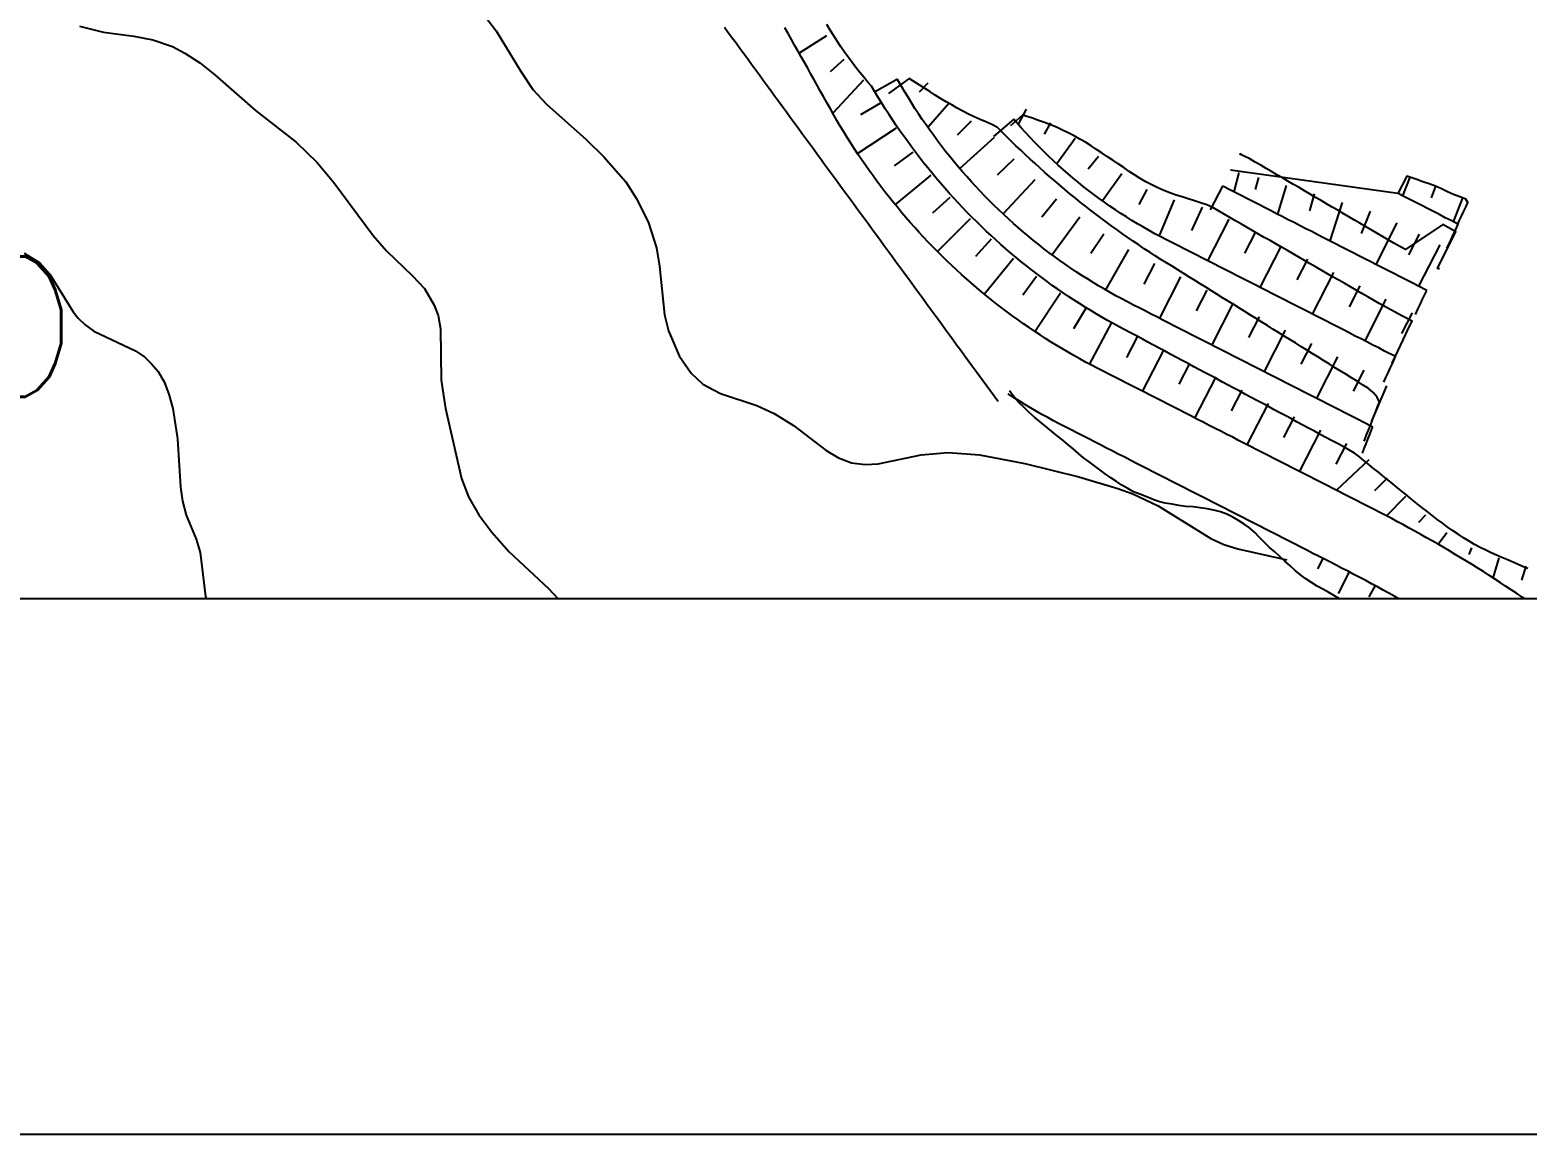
# Model space of a CAD drawing. Header units: millimetres. Extents: x 0 to 42050, y 0 to 29700.
# Drawn here: x 38077 to 39943, y 23652 to 25028 of the extents above; entities that cross this region are included whole.
import ezdxf
from ezdxf.enums import TextEntityAlignment as Align

# ---------------------------------------------------------------- set-up
doc = ezdxf.new("R2010")
doc.units = ezdxf.units.MM
doc.header["$LTSCALE"] = 50
doc.layers.add('CHAVE', color=8, linetype='Continuous', transparency=0.4)
doc.layers.add('FRL5', color=5, linetype='Continuous')
doc.layers.add('TR140', color=4, linetype='Continuous')
doc.styles.add('TR140', font='simplex.shx', dxfattribs={"height": 3.5})

# ---------------------------------------------------------------- blocks, each defined once
blk = doc.blocks.new('A$C348914f2')
at = {"layer": 'CHAVE'}
for p, q in [((-2480.1, -4179.7), (-2514.1, -4201.2)), ((-2458.6, -4209.2), (-2475.7, -4224.3)), ((-2434, -4234.7), (-2472.5, -4276.1)), ((-2353.8, -4238.7), (-2364.7, -4249.8)), ((-2412.9, -4263.4), (-2437.9, -4278)), ((-2327.6, -4263.3), (-2353.9, -4293.8)), ((-2231.5, -4271), (-2241.4, -4289.8)), ((-2299.9, -4285.7), (-2317.4, -4303.3)), ((-2201, -4287.8), (-2209.1, -4301.9)), ((-2393.5, -4294.4), (-2441.9, -4326.4)), ((-2271.2, -4306.1), (-2314.2, -4344.9)), ((-2170.5, -4307.5), (-2193.3, -4339.1)), ((-2372.7, -4324.4), (-2396.1, -4341.5)), ((-2246.7, -4333.2), (-2267.8, -4353.1)), ((-2141.3, -4329.7), (-2154.2, -4345.8)), ((-2350.3, -4353.3), (-2395.2, -4390)), ((-2220.8, -4358.9), (-2260.3, -4401.3)), ((-2112.2, -4351.6), (-2136.6, -4385.2)), ((-1983.3, -4359.4), (-1983.3, -4359.4)), ((-1979.6, -4352), (-1979.5, -4352)), ((-1966.4, -4349.8), (-1972.7, -4374)), ((-1942.2, -4356.1), (-1946.1, -4370.8)), ((-1753.5, -4355.6), (-1762.7, -4378.8)), ((-1760, -4359.3), (-1760, -4359.3)), ((-2326.6, -4381.1), (-2348.1, -4400.5)), ((-2193.5, -4383.1), (-2212.1, -4405.3)), ((-2081.3, -4371), (-2091.2, -4389.8)), ((-1907.4, -4365.9), (-1918.5, -4401.7)), ((-1872.6, -4376.4), (-1878.7, -4397.7)), ((-1721.5, -4367), (-1726.8, -4381.3)), ((-1687.8, -4381.5), (-1699.5, -4411.2)), ((-2047.2, -4384), (-2065.3, -4427.5)), ((-2012.3, -4392.8), (-2025.5, -4422.1)), ((-1837.9, -4387.3), (-1853.2, -4435)), ((-1803.1, -4398.1), (-1814.2, -4425.7)), ((-1687.5, -4400.8), (-1687.5, -4400.8)), ((-2301.4, -4407.6), (-2342.3, -4448.8)), ((-2164.8, -4405.6), (-2199.1, -4452.4)), ((-1979.1, -4408), (-2005.4, -4459.7)), ((-1769.5, -4412.6), (-1795.9, -4464.3)), ((-1692.2, -4410.9), (-1692.2, -4410.9)), ((-2275, -4432.9), (-2294.5, -4454.3)), ((-2134.9, -4426.5), (-2150.8, -4450.7)), ((-1946.4, -4424.6), (-1959.6, -4450.5)), ((-1741.9, -4426.7), (-1755.1, -4452.5)), ((-2247.3, -4456.8), (-2283.9, -4501.8)), ((-2103.9, -4445.7), (-2132.6, -4496)), ((-1913.8, -4441.3), (-1940.2, -4492.9)), ((-1716.2, -4439.8), (-1742.6, -4491.4)), ((-2071.8, -4463), (-2085, -4488.8)), ((-1881.2, -4457.9), (-1894.4, -4483.7)), ((-1848.6, -4474.5), (-1875, -4526.2)), ((-2218.5, -4479.3), (-2235.8, -4502.6)), ((-2039.1, -4479.7), (-2065.5, -4531.3)), ((-1816, -4491.2), (-1829.2, -4517)), ((-2188.6, -4500.3), (-2220.9, -4548.4)), ((-2006.5, -4496.3), (-2019.7, -4522.1)), ((-1973.9, -4512.9), (-2000.3, -4564.6)), ((-1783.4, -4507.8), (-1809.7, -4559.5)), ((-2157.7, -4519.7), (-2172.5, -4544.7)), ((-1941.3, -4529.6), (-1954.5, -4555.4)), ((-1750.6, -4524.5), (-1763.9, -4550.3)), ((-2125.8, -4537.7), (-2153.1, -4588.8)), ((-1908.7, -4546.2), (-1935.1, -4597.9)), ((-2093.3, -4554.4), (-2106.4, -4580.2)), ((-1876.1, -4562.8), (-1889.3, -4588.7)), ((-2060.6, -4571), (-2087, -4622.7)), ((-2028, -4587.6), (-2041.2, -4613.5)), ((-1843.5, -4579.5), (-1869.9, -4631.1)), ((-1995.4, -4604.3), (-2021.8, -4655.9)), ((-1810.9, -4596.1), (-1824.1, -4622)), ((-1962.8, -4620.9), (-1976, -4646.8)), ((-1782.4, -4615.6), (-1801.3, -4659.5)), ((-1930.2, -4637.6), (-1956.6, -4689.2)), ((-1897.6, -4654.2), (-1910.8, -4680)), ((-1865, -4670.8), (-1891.4, -4722.5)), ((-1832.4, -4687.5), (-1845.6, -4713.3)), ((-1804.7, -4707.6), (-1845.3, -4746)), ((-1781.6, -4730.5), (-1797.4, -4746.5)), ((-1758.8, -4753.6), (-1782.9, -4777.9)), ((-1734.2, -4776.5), (-1742.6, -4785.8)), ((-1707.5, -4798.6), (-1718.4, -4813.4)), ((-1861.7, -4830.7), (-1868.4, -4843.7)), ((-1676.5, -4817.5), (-1680.1, -4825.7)), ((-1642.7, -4830), (-1650, -4855.1)), ((-1829.1, -4847.3), (-1843, -4874.2)), ((-1609.1, -4840.2), (-1614.4, -4857.6)), ((-1796.8, -4864.4), (-1804.4, -4878.5))]:
    blk.add_line(p, q, dxfattribs=at)
at = {"layer": 'CHAVE', "flags": 128}
for points in [[(-1606.5, -4843.2), (-1613, -4840.4), (-1619.4, -4837.6), (-1626, -4834.7), (-1632.5, -4832), (-1639, -4829.2), (-1645.5, -4826.6), (-1652.2, -4823.7), (-1659, -4820.3), (-1665.9, -4816.9), (-1672.8, -4813.3), (-1679.7, -4809.1), (-1686.7, -4804.9), (-1693.5, -4800.4), (-1700.2, -4795.8), (-1706.9, -4791.1), (-1713.4, -4786.4), (-1719.8, -4781.5), (-1726.1, -4776.6), (-1732.3, -4771.8), (-1738.5, -4766.9), (-1744.7, -4762.1), (-1750.9, -4757.2), (-1756.9, -4752.3), (-1762.8, -4747.5), (-1768.8, -4742.6), (-1774.7, -4737.8), (-1780.6, -4732.9), (-1786.6, -4728.1), (-1792.6, -4723.3), (-1798.7, -4718.5), (-1804.6, -4713.7), (-1810.4, -4708.9), (-1816.3, -4704.1), (-1822.6, -4699.4), (-1829.5, -4695.2), (-1836.6, -4691.3), (-1843.8, -4687.5), (-1850.9, -4683.7), (-1858.1, -4679.8), (-1865.2, -4676), (-1872.4, -4672.2), (-1879.6, -4668.3), (-1886.7, -4664.5), (-1893.9, -4660.7), (-1901, -4656.8), (-1908.2, -4653), (-1915.3, -4649.2), (-1922.5, -4645.3), (-1929.6, -4641.5), (-1936.8, -4637.7), (-1944, -4633.8), (-1951.1, -4630), (-1958.3, -4626.2), (-1965.4, -4622.4), (-1972.6, -4618.5), (-1979.7, -4614.7), (-1986.9, -4610.9), (-1994.1, -4607), (-2001.2, -4603.2), (-2008.4, -4599.4), (-2015.5, -4595.5), (-2022.7, -4591.7), (-2029.8, -4587.9), (-2037, -4584), (-2044.1, -4580.2), (-2051.3, -4576.4), (-2058.5, -4572.5), (-2065.6, -4568.7), (-2072.8, -4564.9), (-2079.9, -4561), (-2087.1, -4557.2), (-2094.2, -4553.4), (-2101.4, -4549.6), (-2108.6, -4545.7), (-2115.7, -4541.9), (-2122.9, -4538), (-2130, -4534.1), (-2137.1, -4530.1), (-2144.1, -4526), (-2151.1, -4521.8), (-2158, -4517.5), (-2165, -4513.2), (-2171.8, -4508.8), (-2178.6, -4504.3), (-2185.4, -4499.8), (-2192.2, -4495.1), (-2198.9, -4490.4), (-2205.5, -4485.6), (-2212.1, -4480.8), (-2218.6, -4475.8), (-2225.1, -4470.8), (-2231.6, -4465.8), (-2238, -4460.6), (-2244.3, -4455.4), (-2250.6, -4450.2), (-2256.9, -4444.8), (-2263, -4439.4), (-2269.2, -4433.9), (-2275.2, -4428.4), (-2281.3, -4422.7), (-2287.2, -4417.1), (-2293.1, -4411.3), (-2299, -4405.5), (-2304.8, -4399.7), (-2310.5, -4393.7), (-2316.1, -4387.7), (-2321.7, -4381.7), (-2327.3, -4375.6), (-2332.8, -4369.4), (-2338.2, -4363.2), (-2343.5, -4356.9), (-2348.8, -4350.6), (-2354, -4344.2), (-2359.2, -4337.7), (-2364.3, -4331.2), (-2369.3, -4324.6), (-2374.2, -4318), (-2379.1, -4311.4), (-2383.9, -4304.7), (-2388.7, -4297.9), (-2393.4, -4291.1), (-2398, -4284.2), (-2402.5, -4277.3), (-2407, -4270.4), (-2411.3, -4263.4), (-2415.7, -4256.4), (-2419.9, -4249.3), (-2424.3, -4242.3), (-2429.1, -4236.7), (-2433.9, -4231), (-2438.7, -4225.2), (-2443.5, -4219.1), (-2448.3, -4212.8), (-2453, -4206.4), (-2457.8, -4200), (-2462.4, -4193.3), (-2466.9, -4186.4), (-2471.3, -4179.4), (-2475.7, -4172.4), (-2479.9, -4165.3)], [(-1610.4, -4880.9), (-1613.6, -4878.7), (-1620.5, -4874), (-1627.3, -4869.5), (-1634.2, -4864.9), (-1641.1, -4860.4), (-1648, -4855.9), (-1655, -4851.5), (-1661.9, -4847), (-1668.9, -4842.7), (-1675.9, -4838.3), (-1682.9, -4834), (-1690, -4829.7), (-1697, -4825.5), (-1704.1, -4821.2), (-1711.2, -4817.1), (-1718.4, -4812.9), (-1725.5, -4808.8), (-1732.7, -4804.7), (-1739.9, -4800.7), (-1747.1, -4796.7), (-1754.3, -4792.7), (-1761.5, -4788.8), (-1768.8, -4784.9), (-1776.1, -4781), (-1783.4, -4777.2), (-1790.7, -4773.4), (-1798, -4769.7), (-1805.4, -4765.9), (-1812.7, -4762.2), (-1820, -4758.4), (-1827.4, -4754.7), (-1834.7, -4750.9), (-1842, -4747.2), (-1849.4, -4743.4), (-1856.7, -4739.7), (-1864.1, -4735.9), (-1871.4, -4732.2), (-1878.7, -4728.5), (-1886.1, -4724.7), (-1893.4, -4721), (-1900.8, -4717.2), (-1908.1, -4713.5), (-1915.4, -4709.7), (-1922.8, -4706), (-1930.1, -4702.2), (-1937.5, -4698.5), (-1944.8, -4694.7), (-1952.1, -4691), (-1959.5, -4687.2), (-1966.8, -4683.5), (-1974.2, -4679.7), (-1981.5, -4676), (-1988.8, -4672.2), (-1996.2, -4668.5), (-2003.5, -4664.8), (-2010.9, -4661), (-2018.2, -4657.3), (-2025.5, -4653.5), (-2032.9, -4649.8), (-2040.2, -4646), (-2047.5, -4642.3), (-2054.9, -4638.5), (-2062.2, -4634.8), (-2069.6, -4631), (-2076.9, -4627.3), (-2084.2, -4623.5), (-2091.6, -4619.8), (-2098.9, -4616), (-2106.3, -4612.3), (-2113.6, -4608.5), (-2120.9, -4604.8), (-2128.3, -4601.1), (-2135.6, -4597.3), (-2143, -4593.6), (-2150.3, -4589.7), (-2157.5, -4585.9), (-2164.8, -4581.9), (-2172, -4577.9), (-2179.1, -4573.8), (-2186.2, -4569.6), (-2193.3, -4565.4), (-2200.3, -4561), (-2207.3, -4556.6), (-2214.2, -4552.2), (-2221.1, -4547.6), (-2227.9, -4543), (-2234.7, -4538.3), (-2241.4, -4533.5), (-2248.1, -4528.7), (-2254.7, -4523.8), (-2261.3, -4518.8), (-2267.9, -4513.8), (-2274.3, -4508.7), (-2280.8, -4503.5), (-2287.1, -4498.3), (-2293.5, -4493), (-2299.7, -4487.6), (-2305.9, -4482.2), (-2312.1, -4476.7), (-2318.2, -4471.1), (-2324.2, -4465.5), (-2330.2, -4459.8), (-2336.1, -4454), (-2342, -4448.2), (-2347.8, -4442.4), (-2353.5, -4436.4), (-2359.2, -4430.4), (-2364.8, -4424.4), (-2370.3, -4418.3), (-2375.8, -4412.1), (-2381.2, -4405.9), (-2386.6, -4399.6), (-2391.9, -4393.2), (-2397.1, -4386.8), (-2402.3, -4380.4), (-2407.4, -4373.9), (-2412.4, -4367.3), (-2417.4, -4360.7), (-2422.3, -4354.1), (-2427.1, -4347.4), (-2431.8, -4340.6), (-2436.5, -4333.8), (-2441.1, -4327), (-2445.7, -4320.1), (-2450.1, -4313.1), (-2454.5, -4306.1), (-2458.8, -4299.1), (-2463.1, -4292), (-2467.3, -4284.9), (-2471.4, -4277.7), (-2475.4, -4270.5), (-2479.5, -4263.3), (-2483.5, -4256.1), (-2487.6, -4248.9), (-2491.6, -4241.7), (-2495.7, -4234.4), (-2499.7, -4227.2), (-2503.7, -4220), (-2507.8, -4212.8), (-2511.8, -4205.6), (-2515.9, -4198.4), (-2519.9, -4191.2), (-2524, -4184), (-2528, -4176.8), (-2532, -4169.6)], [(-2912.1, -4146.8), (-2891.6, -4173.5), (-2861.6, -4223.3), (-2845.9, -4246.3), (-2829.2, -4264.9), (-2779.6, -4308.7), (-2757.5, -4330.3), (-2730.4, -4361.6), (-2716.4, -4382.9), (-2702.1, -4412.7), (-2692.2, -4443.7), (-2688.2, -4466.4), (-2682.2, -4527), (-2677, -4546.9), (-2663.6, -4578), (-2648.7, -4599.8), (-2634.3, -4613.3), (-2612.2, -4625.1), (-2567.1, -4640.2), (-2545.5, -4650.2), (-2521.2, -4665.1), (-2480.6, -4696.2), (-2465.3, -4705.2), (-2449.2, -4711.5), (-2432.2, -4713.5), (-2415.8, -4712.6), (-2362.1, -4701.7), (-2328.6, -4698.6), (-2289.7, -4701.6), (-2233.1, -4712.4), (-2165.7, -4728.8), (-2117.3, -4743.3), (-2098.6, -4750.2), (-2067.1, -4765), (-2001.4, -4805.6), (-1985.2, -4813), (-1967.9, -4818.8), (-1906.7, -4832.2)], [(-2912.1, -4146.8), (-2891.6, -4173.5), (-2861.6, -4223.3), (-2845.9, -4246.3), (-2829.2, -4264.9), (-2779.6, -4308.7), (-2757.5, -4330.3), (-2730.4, -4361.6), (-2716.4, -4382.9), (-2702.1, -4412.7), (-2692.2, -4443.7), (-2688.2, -4466.4), (-2682.2, -4527), (-2677, -4546.9), (-2663.6, -4578), (-2648.7, -4599.8), (-2634.3, -4613.3), (-2620.9, -4620.5)], [(-2266.7, -4634.9), (-2266.8, -4634.7), (-2271.4, -4628.5), (-2275.9, -4622.3), (-2280.5, -4616), (-2285.1, -4609.7), (-2289.7, -4603.4), (-2294.4, -4597.1), (-2299, -4590.7), (-2303.7, -4584.4), (-2308.3, -4578), (-2313, -4571.6), (-2317.7, -4565.2), (-2322.4, -4558.7), (-2327.1, -4552.3), (-2331.9, -4545.8), (-2336.6, -4539.3), (-2341.3, -4532.8), (-2346.1, -4526.3), (-2350.9, -4519.8), (-2355.7, -4513.3), (-2360.4, -4506.7), (-2365.2, -4500.2), (-2370, -4493.6), (-2374.8, -4487), (-2379.7, -4480.4), (-2384.5, -4473.8), (-2389.3, -4467.2), (-2394.2, -4460.6), (-2399, -4454), (-2403.8, -4447.4), (-2408.7, -4440.8), (-2413.5, -4434.1), (-2418.4, -4427.5), (-2423.3, -4420.8), (-2428.1, -4414.2), (-2433, -4407.5), (-2437.9, -4400.9), (-2442.7, -4394.2), (-2447.6, -4387.6), (-2452.5, -4380.9), (-2457.3, -4374.2), (-2462.2, -4367.6), (-2467.1, -4360.9), (-2471.9, -4354.3), (-2476.8, -4347.6), (-2481.7, -4341), (-2486.5, -4334.3), (-2491.4, -4327.7), (-2496.2, -4321.1), (-2501.1, -4314.4), (-2505.9, -4307.8), (-2510.8, -4301.2), (-2515.6, -4294.6), (-2520.4, -4288), (-2525.3, -4281.4), (-2530.1, -4274.8), (-2534.9, -4268.2), (-2539.8, -4261.6), (-2544.6, -4255), (-2549.4, -4248.3), (-2554.3, -4241.7), (-2559.1, -4235.1), (-2563.9, -4228.5), (-2568.7, -4221.9), (-2573.6, -4215.3), (-2578.4, -4208.7), (-2583.2, -4202.1), (-2588.1, -4195.5), (-2592.9, -4188.9), (-2597.7, -4182.3), (-2602.6, -4175.7), (-2607.4, -4169.1)], [(-3410.9, -4167.6), (-3380.9, -4175.2), (-3343.2, -4180.2), (-3319.4, -4184.7), (-3295.1, -4193), (-3279.5, -4201.2), (-3260.8, -4213.3), (-3242.3, -4228), (-3191.6, -4272.8), (-3141, -4312.1), (-3114.8, -4337.3), (-3094, -4362.1), (-3045.2, -4428.5), (-3028.4, -4447.5), (-2995.9, -4478.6), (-2981.2, -4494.5), (-2968.9, -4515), (-2963.9, -4527.8), (-2961.1, -4544.4), (-2960.3, -4608.7), (-2955, -4643.7), (-2935, -4730.8), (-2926.1, -4753.7), (-2913.4, -4776.2), (-2897.2, -4798), (-2875.6, -4822.2), (-2826.7, -4867.8), (-2814.5, -4880.9)], [(-3479.9, -4450.3), (-3460.3, -4462.4), (-3447.7, -4476.4), (-3418.6, -4523.2), (-3412.7, -4531.2), (-3404, -4539.5), (-3393.2, -4547.5), (-3341, -4572), (-3329.6, -4579.8), (-3321.1, -4588), (-3312.9, -4597.6), (-3305.4, -4610.6), (-3301.6, -4620.5)], [(-2391.7, -4233.7), (-2420.6, -4249.9)], [(-1810.5, -4684.5), (-1809.6, -4682.3), (-1807.3, -4676.5), (-1805, -4670.7), (-1802.7, -4664.9), (-1800.5, -4659.1), (-1798.2, -4653.3), (-1795.9, -4647.5), (-1793.6, -4641.7), (-1791.3, -4635.9), (-1794.3, -4629.7), (-1799.2, -4623.7), (-1805.3, -4618.6), (-1812.3, -4614.3), (-1819.3, -4609.9), (-1826.3, -4605.6), (-1833.3, -4601.2), (-1840.2, -4596.9), (-1847.2, -4592.6), (-1854.2, -4588.2), (-1861.2, -4583.9), (-1868.2, -4579.5), (-1875.1, -4575.2), (-1882.1, -4570.9), (-1889.1, -4566.5), (-1896.1, -4562.2), (-1903.1, -4557.8), (-1910, -4553.5), (-1917, -4549.2), (-1924, -4544.8), (-1931, -4540.5), (-1938, -4536.1), (-1944.9, -4531.8), (-1951.9, -4527.5), (-1958.9, -4523.1), (-1965.9, -4518.8), (-1972.9, -4514.4), (-1979.8, -4510.1), (-1986.8, -4505.8), (-1993.8, -4501.4), (-2000.8, -4497.1), (-2007.8, -4492.7), (-2014.8, -4488.4), (-2021.7, -4484.1), (-2028.7, -4479.7), (-2035.7, -4475.4), (-2042.7, -4471), (-2049.7, -4466.7), (-2056.6, -4462.4), (-2063.6, -4458), (-2070.6, -4453.7), (-2077.5, -4449.2), (-2084.3, -4444.7), (-2091.2, -4440.1), (-2098, -4435.5), (-2104.7, -4430.8), (-2111.5, -4426.1), (-2118.2, -4421.4), (-2124.9, -4416.5), (-2131.5, -4411.7), (-2138.1, -4406.7), (-2144.7, -4401.8), (-2151.2, -4396.8), (-2157.7, -4391.7), (-2164.2, -4386.6), (-2170.6, -4381.4), (-2177, -4376.3), (-2183.4, -4371), (-2189.6, -4365.7), (-2195.9, -4360.4), (-2202.1, -4355.1), (-2208.3, -4349.7), (-2214.4, -4344.2), (-2220.4, -4338.7), (-2226.5, -4333.2), (-2232.4, -4327.7), (-2238.3, -4322.1), (-2244.2, -4316.5), (-2250, -4310.8), (-2255.8, -4305.1), (-2261.4, -4299.4), (-2267.3, -4293.9), (-2274.3, -4289.9), (-2281.6, -4286.9), (-2288.9, -4283.8), (-2296.2, -4280.6), (-2303.4, -4277.2), (-2310.4, -4273.4), (-2317.4, -4269.5), (-2324.3, -4265.6), (-2331.2, -4261.7), (-2338.1, -4257.6), (-2344.8, -4253.5), (-2351.4, -4249.1), (-2358.1, -4244.9), (-2364.8, -4240.8), (-2377.4, -4232.9), (-2402.8, -4251.5)], [(-1799.7, -4666.9), (-1811.5, -4660.9), (-1818.9, -4657.1), (-1826.2, -4653.4), (-1833.6, -4649.7), (-1840.9, -4645.9), (-1848.3, -4642.2), (-1855.6, -4638.4), (-1862.9, -4634.7), (-1870.3, -4630.9), (-1877.6, -4627.2), (-1885, -4623.4), (-1892.3, -4619.7), (-1899.7, -4616), (-1907, -4612.2), (-1914.3, -4608.5), (-1921.7, -4604.7), (-1929, -4601), (-1936.4, -4597.2), (-1943.7, -4593.5), (-1951, -4589.7), (-1958.4, -4586), (-1965.7, -4582.3), (-1973.1, -4578.5), (-1980.4, -4574.8), (-1987.8, -4571), (-1995.1, -4567.3), (-2002.4, -4563.5), (-2009.8, -4559.8), (-2017.1, -4556), (-2024.5, -4552.3), (-2031.8, -4548.6), (-2039.2, -4544.8), (-2046.5, -4541.1), (-2053.8, -4537.3), (-2061.2, -4533.6), (-2068.5, -4529.8), (-2075.9, -4526.1), (-2083.2, -4522.3), (-2090.6, -4518.6), (-2097.9, -4514.9), (-2105.2, -4511.1), (-2112.5, -4507.2), (-2119.8, -4503.3), (-2127, -4499.3), (-2134.1, -4495.2), (-2141.2, -4491), (-2148.2, -4486.8), (-2155.2, -4482.4), (-2162.2, -4478), (-2169.1, -4473.5), (-2175.9, -4468.9), (-2182.7, -4464.2), (-2189.4, -4459.4), (-2196.1, -4454.6), (-2202.7, -4449.7), (-2209.3, -4444.7), (-2215.7, -4439.7), (-2222.2, -4434.5), (-2228.5, -4429.3), (-2234.9, -4424), (-2241.1, -4418.7), (-2247.3, -4413.2), (-2253.4, -4407.7), (-2259.5, -4402.1), (-2265.4, -4396.5), (-2271.4, -4390.8), (-2277.2, -4385), (-2283, -4379.1), (-2288.7, -4373.2), (-2294.3, -4367.2), (-2299.9, -4361.2), (-2305.4, -4355), (-2310.8, -4348.8), (-2316.2, -4342.6), (-2321.4, -4336.3), (-2326.6, -4329.9), (-2331.8, -4323.5), (-2336.8, -4317), (-2341.8, -4310.4), (-2346.7, -4303.8), (-2351.5, -4297.1), (-2356.2, -4290.4), (-2360.9, -4283.6), (-2365.5, -4276.8), (-2370, -4269.9), (-2374.4, -4263), (-2378.7, -4256), (-2382.9, -4248.9), (-2387.1, -4241.8), (-2391.2, -4234.7), (-2391.7, -4233.7)], [(-2246.9, -4283.4), (-2272.2, -4304.8)], [(-1775.4, -4587.4), (-1761.2, -4557.4), (-1753.9, -4541.2), (-1750.8, -4534.8), (-1762.8, -4528.7), (-1791.7, -4512.9), (-1798.8, -4508.8), (-1806, -4504.7), (-1813.2, -4500.5), (-1820.3, -4496.4), (-1827.5, -4492.3), (-1834.6, -4488.2), (-1841.8, -4484.1), (-1848.9, -4480), (-1856.1, -4475.9), (-1863.2, -4471.7), (-1870.4, -4467.6), (-1877.5, -4463.5), (-1884.7, -4459.4), (-1891.8, -4455.3), (-1899, -4451.2), (-1906.1, -4447), (-1913.3, -4442.9), (-1920.5, -4438.8), (-1927.6, -4434.7), (-1934.8, -4430.6), (-1941.9, -4426.5), (-1949.1, -4422.3), (-1956.2, -4418.2), (-1963.4, -4414.1), (-1970.5, -4410), (-1977.7, -4405.9), (-1984.8, -4401.8), (-1992, -4397.7), (-1999.1, -4393.5), (-2006.6, -4390.2), (-2014.3, -4387.5), (-2021.9, -4385.1), (-2029.6, -4382.6), (-2037.2, -4380.3), (-2044.8, -4378), (-2052.4, -4375.2), (-2060, -4372.2), (-2067.6, -4369), (-2075, -4365.3), (-2082.3, -4361.3), (-2089.5, -4357.3), (-2096.5, -4352.9), (-2103.3, -4348.4), (-2110, -4343.8), (-2116.7, -4339.2), (-2123.4, -4334.6), (-2130.2, -4330.1), (-2137, -4325.6), (-2143.8, -4321), (-2150.5, -4316.4), (-2157.5, -4312.2), (-2164.6, -4308.1), (-2171.7, -4304.1), (-2179.1, -4300.5), (-2186.4, -4296.9), (-2193.8, -4293.5), (-2201.3, -4290.4), (-2208.8, -4287.6), (-2216.3, -4284.9), (-2223.8, -4282.3), (-2235.9, -4278.6), (-2251.1, -4291.6)], [(-1771.2, -4579.1), (-1784.9, -4572.2), (-1792.2, -4568.4), (-1799.6, -4564.7), (-1806.9, -4560.9), (-1814.2, -4557.2), (-1821.6, -4553.5), (-1828.9, -4549.7), (-1836.3, -4546), (-1843.6, -4542.2), (-1851, -4538.5), (-1858.3, -4534.7), (-1865.6, -4531), (-1873, -4527.3), (-1880.3, -4523.5), (-1887.7, -4519.8), (-1895, -4516), (-1902.4, -4512.3), (-1909.7, -4508.6), (-1917.1, -4504.8), (-1924.4, -4501.1), (-1931.7, -4497.3), (-1939.1, -4493.6), (-1946.4, -4489.8), (-1953.8, -4486.1), (-1961.1, -4482.4), (-1968.5, -4478.6), (-1975.8, -4474.9), (-1983.1, -4471.1), (-1990.5, -4467.4), (-1997.8, -4463.7), (-2005.2, -4459.9), (-2012.5, -4456.2), (-2019.9, -4452.4), (-2027.2, -4448.7), (-2034.6, -4445), (-2041.9, -4441.2), (-2049.2, -4437.5), (-2056.6, -4433.7), (-2063.9, -4429.9), (-2071.2, -4426.1), (-2078.4, -4422.1), (-2085.5, -4418), (-2092.6, -4413.8), (-2099.7, -4409.6), (-2106.6, -4405.2), (-2113.6, -4400.8), (-2120.4, -4396.2), (-2127.2, -4391.6), (-2134, -4386.9), (-2140.6, -4382.1), (-2147.2, -4377.2), (-2153.8, -4372.2), (-2160.3, -4367.2), (-2166.7, -4362), (-2173, -4356.8), (-2179.3, -4351.5), (-2185.4, -4346.1), (-2191.5, -4340.6), (-2197.6, -4335.1), (-2203.5, -4329.4), (-2209.4, -4323.7), (-2215.2, -4317.9), (-2221, -4312.1), (-2226.6, -4306.1), (-2232.2, -4300.1), (-2237.6, -4294), (-2243, -4287.9), (-2246.9, -4283.4)], [(-1716.6, -4469.3), (-1717.6, -4469.9), (-1719.2, -4469.1), (-1696.1, -4423.9), (-1712.2, -4414.5), (-1759, -4445.9), (-1766.1, -4441.8), (-1773.3, -4437.7), (-1780.4, -4433.6), (-1787.5, -4429.4), (-1794.6, -4425.3), (-1801.7, -4421.2), (-1808.8, -4417.1), (-1815.7, -4413.1), (-1822.6, -4409), (-1829.5, -4405), (-1836.4, -4401), (-1843.3, -4396.9), (-1850.2, -4392.9), (-1857.2, -4388.8), (-1864.1, -4384.8), (-1870.9, -4380.8), (-1877.8, -4376.8), (-1884.6, -4372.8), (-1891.5, -4368.7), (-1898.4, -4364.7), (-1905.3, -4360.7), (-1912.2, -4356.6), (-1919, -4352.6), (-1925.8, -4348.7), (-1932.6, -4344.7), (-1939.3, -4340.7), (-1946, -4336.8), (-1952.8, -4332.8), (-1965.3, -4326.8), (-1963.4, -4326)], [(-1768.5, -4375.9), (-1977, -4347)], [(-1693.7, -4414), (-1691.9, -4410.1), (-1689.2, -4404.4), (-1686.5, -4398.7), (-1683.8, -4392.9), (-1681.1, -4387.2), (-1683.6, -4383), (-1691.4, -4380.3), (-1699, -4377.3), (-1706.5, -4373.8), (-1714, -4370.3), (-1721.6, -4367), (-1729.3, -4364.1), (-1737.2, -4361.5), (-1744.9, -4358.7), (-1757.4, -4354.2), (-1768.5, -4375.9)], [(-1987, -4366.7), (-2002.1, -4396.2)], [(-1732.4, -4496.6), (-1743.4, -4491), (-1750.8, -4487.2), (-1758.1, -4483.5), (-1765.5, -4479.8), (-1772.8, -4476), (-1780.2, -4472.3), (-1787.5, -4468.5), (-1794.9, -4464.8), (-1802.2, -4461), (-1809.5, -4457.3), (-1816.9, -4453.5), (-1824.2, -4449.8), (-1831.6, -4446), (-1838.9, -4442.3), (-1846.3, -4438.5), (-1853.6, -4434.8), (-1860.9, -4431), (-1868.3, -4427.3), (-1875.6, -4423.5), (-1883, -4419.8), (-1890.3, -4416.1), (-1897.7, -4412.3), (-1905, -4408.6), (-1912.4, -4404.8), (-1919.7, -4401.1), (-1927, -4397.3), (-1934.4, -4393.6), (-1941.7, -4389.8), (-1949.1, -4386.1), (-1956.4, -4382.3), (-1963.8, -4378.6), (-1971.1, -4374.8), (-1978.5, -4371.1), (-1985.8, -4367.3), (-1987, -4366.7)], [(-1693.7, -4414), (-1702, -4409.8), (-1709.4, -4406.1), (-1716.7, -4402.3), (-1724, -4398.6), (-1731.4, -4394.8), (-1738.7, -4391.1), (-1746.1, -4387.3), (-1753.4, -4383.6), (-1760.8, -4379.8), (-1768.1, -4376.1), (-1768.5, -4375.9)], [(-1693.7, -4414), (-1697.2, -4421.6), (-1699.9, -4427.3), (-1702.6, -4433.1), (-1707.8, -4444.1)], [(-1746.5, -4526.6), (-1743, -4519.1), (-1740.3, -4513.3), (-1737.6, -4507.6), (-1734.9, -4501.9), (-1732.4, -4496.6)], [(-3363.3, -4561.5), (-3341, -4572), (-3329.6, -4579.8), (-3321.1, -4588), (-3312.9, -4597.6), (-3305.4, -4610.6), (-3299.6, -4625.9), (-3294.7, -4643.9), (-3288.9, -4681.4), (-3285.1, -4741.6), (-3282.6, -4759.2), (-3277.8, -4776.7), (-3265.6, -4806.7), (-3260.7, -4823), (-3253.7, -4877.9), (-3253, -4880.9)], [(-1786, -4610.8), (-1783.3, -4605.1), (-1780.6, -4599.3), (-1777.9, -4593.6), (-1775.3, -4587.9), (-1772.6, -4582.1), (-1771.2, -4579.2)], [(-1841, -4880.9), (-1847.5, -4877.1), (-1854.6, -4873.1), (-1861.8, -4869), (-1869, -4864.9), (-1876.2, -4860.6), (-1883, -4855.8), (-1889.9, -4851), (-1896.4, -4845.5), (-1902.8, -4839.8), (-1909.1, -4834), (-1915.5, -4828.2), (-1921.8, -4822.4), (-1928.3, -4816.8), (-1934.4, -4810.6), (-1940.6, -4804.6), (-1946.7, -4798.2), (-1953.1, -4792.6), (-1960, -4787.9), (-1966.9, -4783.2), (-1974.2, -4779.2), (-1981.7, -4775.6), (-1989.5, -4772.7), (-1997.8, -4770.6), (-2006.1, -4768.8), (-2014.9, -4767.7), (-2023.6, -4766.4), (-2032.5, -4765.7), (-2041.2, -4764.5), (-2049.8, -4763.1), (-2058.3, -4761.6), (-2066.7, -4759.7), (-2074.5, -4756.7), (-2082.2, -4753.6), (-2090, -4750.5), (-2097.7, -4747.4), (-2104.9, -4743.3), (-2112.1, -4739.3), (-2119.1, -4734.7), (-2126, -4730), (-2132.9, -4725.3), (-2139.7, -4720.3), (-2146.4, -4715.2), (-2153.1, -4710.1), (-2159.9, -4705.1), (-2166.4, -4699.7), (-2172.8, -4694.1), (-2179.4, -4688.7), (-2186, -4683.3), (-2193, -4677.8), (-2200.1, -4672.2), (-2207, -4666.2), (-2214, -4660.6), (-2220.9, -4654.9), (-2227.6, -4648.8), (-2234.1, -4642.6), (-2240.6, -4636.4), (-2246.6, -4629.5), (-2252.2, -4621.7)], [(-1767.3, -4880.9), (-1772.3, -4878), (-1779.5, -4873.9), (-1786.7, -4869.9), (-1794, -4866), (-1801.2, -4862), (-1808.5, -4858.1), (-1815.7, -4854.3), (-1823.1, -4850.4), (-1830.4, -4846.6), (-1837.7, -4842.9), (-1845.1, -4839.1), (-1852.4, -4835.4), (-1859.8, -4831.6), (-1867.1, -4827.9), (-1874.4, -4824.2), (-1881.8, -4820.4), (-1889.1, -4816.7), (-1896.5, -4812.9), (-1903.8, -4809.2), (-1911.2, -4805.4), (-1918.5, -4801.7), (-1925.9, -4797.9), (-1933.2, -4794.2), (-1940.5, -4790.4), (-1947.9, -4786.7), (-1955.2, -4782.9), (-1962.6, -4779.2), (-1969.9, -4775.4), (-1977.3, -4771.7), (-1984.6, -4767.9), (-1992, -4764.2), (-1999.3, -4760.4), (-2006.6, -4756.7), (-2014, -4752.9), (-2021.3, -4749.2), (-2028.7, -4745.5), (-2036, -4741.7), (-2043.4, -4738), (-2050.7, -4734.2), (-2058.1, -4730.5), (-2065.4, -4726.7), (-2072.7, -4723), (-2080.1, -4719.2), (-2087.4, -4715.5), (-2094.8, -4711.7), (-2102.1, -4708), (-2109.5, -4704.2), (-2116.8, -4700.5), (-2124.2, -4696.7), (-2131.5, -4693), (-2138.9, -4689.2), (-2146.2, -4685.5), (-2153.5, -4681.7), (-2160.9, -4678), (-2168.2, -4674.2), (-2175.6, -4670.5), (-2182.9, -4666.7), (-2190.2, -4662.9), (-2197.5, -4659.1), (-2204.7, -4655.1), (-2211.9, -4651.1), (-2219.1, -4647), (-2226.2, -4642.9), (-2233.3, -4638.6), (-2240.4, -4634.4), (-2247.4, -4630), (-2254.1, -4625.7)], [(-1812.6, -4699.5), (-1810.3, -4693.7), (-1808, -4687.9), (-1805.7, -4682.1), (-1803.4, -4676.3), (-1801.1, -4670.5), (-1799.7, -4666.9)], [(-2362.1, -4701.7), (-2362.1, -4701.7), (-2328.6, -4698.6), (-2289.7, -4701.6), (-2233.1, -4712.4), (-2165.7, -4728.8), (-2117.3, -4743.3), (-2098.6, -4750.2), (-2067.1, -4765), (-2001.4, -4805.6), (-1985.2, -4813), (-1967.9, -4818.8), (-1914.4, -4830.5)]]:
    blk.add_lwpolyline(points, dxfattribs=at)
at = {"layer": 'FRL5'}
for points in [[(-8750, 0), (0, 0), (0, -4880.9), (-8750, -4880.9)], [(-8750, -5547.6), (0, -5547.6), (0, -4880.9), (-8750, -4880.9)]]:
    blk.add_lwpolyline(points, close=True, dxfattribs=at)
at = {"layer": 'TR140', "style": 'TR140'}
blk.add_text('BENEFICIAMENTO', height=175, dxfattribs=at).set_placement((-4375, -4541.9), align=Align.MIDDLE_CENTER)

msp = doc.modelspace()

# ---------------------------------------------------------------- block references
msp.add_blockref('A$C348914f2', (41550, 29200))

doc.saveas('drawing.dxf')
